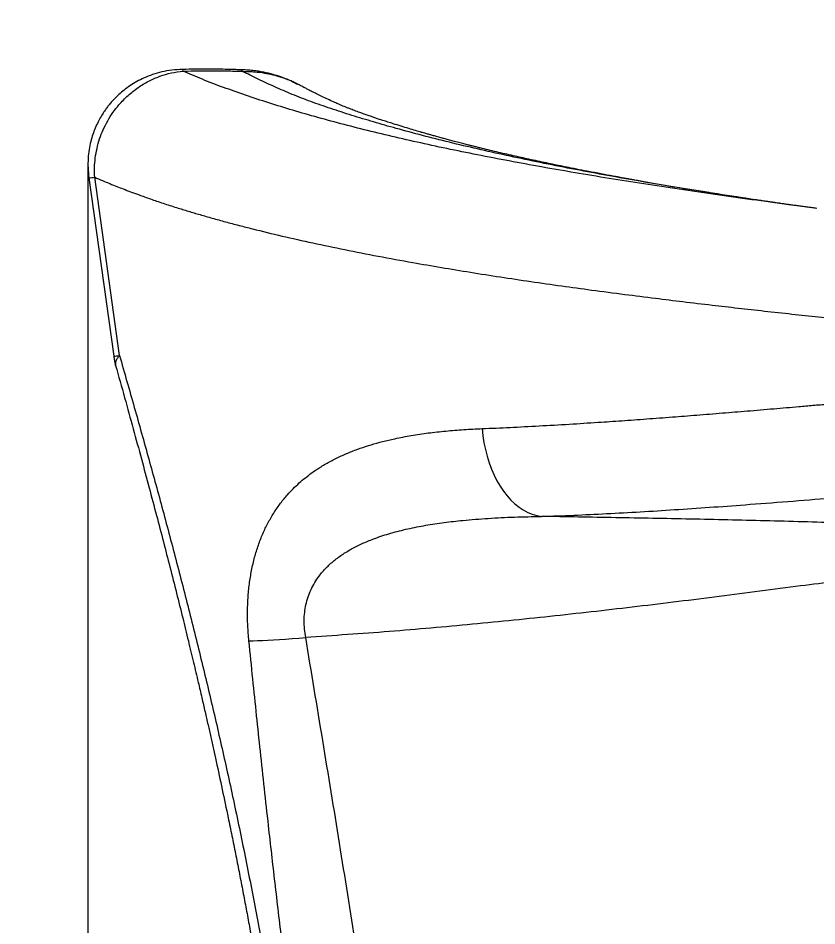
# Model space of a CAD drawing. Header units: millimetres. Extents: x -6332 to 8932, y -6739 to 7096.
# Drawn here: x -4541 to -3966, y -2508 to -1854 of the extents above; entities that cross this region are included whole.
import ezdxf

# ---------------------------------------------------------------- set-up
doc = ezdxf.new("R2010")
doc.units = ezdxf.units.MM
for name, color, linetype in [('DIKOM_ЗОНА', 80, 'Continuous'), ('DIKOM_ОБЪЕКТ', 7, 'Continuous'), ('DIKOM_РАЗМЕР_ЗОНА', 7, 'Continuous'), ('DIKOM_РАЗМЕР_ОБЪЕКТА', 7, 'Continuous')]:
    doc.layers.add(name, color=color, linetype=linetype)
doc.styles.add('style1', font='arial.ttf', dxfattribs={"width": 0.8})
doc.dimstyles.new('1-50', dxfattribs={"dimtxt": 300, "dimasz": 200, "dimexe": 100, "dimexo": 0, "dimgap": 100, "dimtad": 1, "dimtxsty": 'style1', "dimcen": 200, "dimclrd": 7, "dimclre": 7, "dimclrt": 7, "dimadec": 1, "dimazin": 2, "dimtfac": 1, "dimtmove": 0, "dimatfit": 2, "dimfxl": 0, "dimlwd": 25, "dimlwe": 18, "dimarcsym": 0})

# ---------------------------------------------------------------- blocks, each defined once
blk = doc.blocks.new('*D9')
at = {"layer": 'Defpoints', "color": 0, "transparency": 16777216}
for p in [(777.17, 5593.97), (-4228.73, -3389.78), (7301.72, -3389.78)]:
    blk.add_point(p, dxfattribs=at)
at = {"layer": 'DIKOM_РАЗМЕР_ОБЪЕКТА', "color": 7, "lineweight": 18, "transparency": 16777216}
for p, q in [((777.17, 5593.97), (7401.72, 5593.97)), ((-4228.73, -3389.78), (7401.72, -3389.78))]:
    blk.add_line(p, q, dxfattribs=at)
at = {"layer": 'DIKOM_РАЗМЕР_ОБЪЕКТА', "color": 7, "lineweight": 25, "transparency": 16777216}
blk.add_line((7301.72, 5393.97), (7301.72, -3189.78), dxfattribs=at)
at = {"layer": 'DIKOM_РАЗМЕР_ОБЪЕКТА', "color": 7, "transparency": 16777216}
for points in [[(7268.39, 5393.97), (7335.06, 5393.97), (7301.72, 5593.97)], [(7268.39, -3189.78), (7335.06, -3189.78), (7301.72, -3389.78)]]:
    blk.add_solid(points, dxfattribs=at)
at = {"layer": 'DIKOM_РАЗМЕР_ОБЪЕКТА', "color": 7, "transparency": 16777216, "insert": (7048.55, 1153.71), "char_height": 300, "attachment_point": 5, "rotation": 90, "style": 'style1'}
blk.add_mtext('9000', dxfattribs=at)
blk = doc.blocks.new('*D10')
at = {"layer": 'Defpoints', "color": 0, "transparency": 16777216}
for p in [(4034.78, 3636.59), (-4490.85, -1960.46), (4034.78, -5533.39)]:
    blk.add_point(p, dxfattribs=at)
at = {"layer": 'DIKOM_РАЗМЕР_ОБЪЕКТА', "color": 7, "lineweight": 18, "transparency": 16777216}
for p, q in [((4034.78, 3636.59), (4034.78, -5633.39)), ((-4490.85, -1960.46), (-4490.85, -5633.39))]:
    blk.add_line(p, q, dxfattribs=at)
at = {"layer": 'DIKOM_РАЗМЕР_ОБЪЕКТА', "color": 7, "lineweight": 25, "transparency": 16777216}
blk.add_line((-4290.85, -5533.39), (3834.78, -5533.39), dxfattribs=at)
at = {"layer": 'DIKOM_РАЗМЕР_ОБЪЕКТА', "color": 7, "transparency": 16777216}
for points in [[(-4290.85, -5500.05), (-4290.85, -5566.72), (-4490.85, -5533.39)], [(3834.78, -5500.05), (3834.78, -5566.72), (4034.78, -5533.39)]]:
    blk.add_solid(points, dxfattribs=at)
at = {"layer": 'DIKOM_РАЗМЕР_ОБЪЕКТА', "color": 7, "transparency": 16777216, "insert": (308.03, -5280.21), "char_height": 300, "attachment_point": 5, "style": 'style1'}
blk.add_mtext('8500', dxfattribs=at)
blk = doc.blocks.new('*D11')
at = {"layer": 'Defpoints', "color": 0, "transparency": 16777216}
for p in [(1114.35, 7096.35), (-4349.59, -4627.34), (8831.76, -4627.34)]:
    blk.add_point(p, dxfattribs=at)
at = {"layer": 'DIKOM_РАЗМЕР_ЗОНА', "color": 7, "lineweight": 18, "transparency": 16777216}
for p, q in [((1114.35, 7096.35), (8931.76, 7096.35)), ((-4349.59, -4627.34), (8931.76, -4627.34))]:
    blk.add_line(p, q, dxfattribs=at)
at = {"layer": 'DIKOM_РАЗМЕР_ЗОНА', "color": 7, "lineweight": 25, "transparency": 16777216}
blk.add_line((8831.76, 6896.35), (8831.76, -4427.34), dxfattribs=at)
at = {"layer": 'DIKOM_РАЗМЕР_ЗОНА', "color": 7, "transparency": 16777216}
for points in [[(8798.42, 6896.35), (8865.09, 6896.35), (8831.76, 7096.35)], [(8798.42, -4427.34), (8865.09, -4427.34), (8831.76, -4627.34)]]:
    blk.add_solid(points, dxfattribs=at)
at = {"layer": 'DIKOM_РАЗМЕР_ЗОНА', "color": 7, "transparency": 16777216, "insert": (8578.59, 1308.2), "char_height": 300, "attachment_point": 5, "rotation": 90, "style": 'style1'}
blk.add_mtext('11750', dxfattribs=at)
blk = doc.blocks.new('*D12')
at = {"layer": 'Defpoints', "color": 0, "transparency": 16777216}
for p in [(6134.38, 3354.85), (-6332, -2644.93), (6134.38, -6639)]:
    blk.add_point(p, dxfattribs=at)
at = {"layer": 'DIKOM_РАЗМЕР_ЗОНА', "color": 7, "lineweight": 18, "transparency": 16777216}
for p, q in [((6134.38, 3354.85), (6134.38, -6739)), ((-6332, -2644.93), (-6332, -6739))]:
    blk.add_line(p, q, dxfattribs=at)
at = {"layer": 'DIKOM_РАЗМЕР_ЗОНА', "color": 7, "lineweight": 25, "transparency": 16777216}
blk.add_line((-6132, -6639), (5934.38, -6639), dxfattribs=at)
at = {"layer": 'DIKOM_РАЗМЕР_ЗОНА', "color": 7, "transparency": 16777216}
for points in [[(-6132, -6605.67), (-6132, -6672.33), (-6332, -6639)], [(5934.38, -6605.67), (5934.38, -6672.33), (6134.38, -6639)]]:
    blk.add_solid(points, dxfattribs=at)
at = {"layer": 'DIKOM_РАЗМЕР_ЗОНА', "color": 7, "transparency": 16777216, "insert": (-98.81, -6385.83), "char_height": 300, "attachment_point": 5, "style": 'style1'}
blk.add_mtext('12500', dxfattribs=at)

msp = doc.modelspace()

# ---------------------------------------------------------------- linework, layer by layer
at = {"layer": 'DIKOM_ЗОНА', "color": 3, "lineweight": 15}
msp.add_lwpolyline([(2313.678, -2039.636), (1542.34, -2039.636, 0.3105415), (608.716, -2681.382, -0.3109247), (-1501.993, -4130.05), (-2696.746, -4128.38, 0.1481275), (-3251.872, -4295.682, -0.933016), (-5664.774, -1161.612, 0.2141904), (-5328.202, -414.769), (-5324.734, 2067.074, -0.1780948), (-5085.448, 2714.765, 0.1784553), (-4846.161, 3363.853), (-4846.161, 4324.353, -0.4142136), (-3846.161, 5324.353), (-1723.291, 5324.353, 0.381133), (-729.81, 6210.352, -0.381133), (263.67, 7096.351), (1965.021, 7096.351, -0.4034875), (2964.346, 6133.102, 0.4034875)], format="xyb", dxfattribs=at)
at = {"layer": 'DIKOM_ОБЪЕКТ', "color": 7, "linetype": 'Continuous', "lineweight": 15}
for p, q in [((-4490.18, -1969.423), (-4472.32, -2097.807)), ((-4468.124, -2097.33), (-4485.984, -1968.946)), ((-4470.894, -2104.39), (-4471.014, -2104.11))]:
    msp.add_line(p, q, dxfattribs=at)
at = {"layer": 'DIKOM_ОБЪЕКТ', "color": 7, "linetype": 'Continuous', "lineweight": 15, "flags": 128}
for points in [[(-4422.402, -1892.591), (-4422.514, -1891.777), (-4422.618, -1891.326), (-4422.714, -1891.243), (-4422.766, -1891.365)], [(-4207.01, -2149.934), (-4206.479, -2155.033), (-4205.709, -2160.069), (-4204.703, -2165.015), (-4203.467, -2169.846), (-4202.008, -2174.532), (-4200.334, -2179.051), (-4198.453, -2183.377), (-4196.376, -2187.488), (-4194.114, -2191.359), (-4191.679, -2194.973), (-4189.085, -2198.308), (-4186.345, -2201.346), (-4183.473, -2204.071), (-4180.487, -2206.469), (-4177.402, -2208.526), (-4174.234, -2210.231), (-4171, -2211.575), (-4167.718, -2212.551), (-4164.407, -2213.154)], [(-4374.94, -2302.696), (-4371.997, -2302.652), (-4368.745, -2302.564), (-4365.203, -2302.428), (-4361.389, -2302.249), (-4357.326, -2302.025), (-4353.035, -2301.759), (-4348.54, -2301.452), (-4343.866, -2301.105), (-4339.04, -2300.721), (-4334.086, -2300.302)]]:
    msp.add_lwpolyline(points, dxfattribs=at)
at = {"layer": 'DIKOM_ОБЪЕКТ', "color": 7, "linetype": 'Continuous', "lineweight": 15}
for centre, radius, start, end in [((-4494.699, -1910.963), 58.635, 274.419749, 278.547129), ((-4478.137, -2027.926), 70.122, 274.757929, 278.208949)]:
    msp.add_arc(centre, radius, start, end, dxfattribs=at)
for points, knots in [([(-4422.766, -1891.365), (-4425.354, -1891.483), (-4430.373, -1891.712), (-4437.614, -1893.062), (-4444.268, -1894.969), (-4450.267, -1897.347), (-4455.562, -1900.009), (-4460.389, -1902.95), (-4464.679, -1906.052), (-4468.424, -1909.224), (-4471.466, -1912.164), (-4473.94, -1914.846), (-4475.945, -1917.248), (-4477.733, -1919.585), (-4479.548, -1922.174), (-4481.543, -1925.352), (-4483.664, -1929.226), (-4485.657, -1933.563), (-4487.437, -1938.323), (-4488.933, -1943.463), (-4490.109, -1949.232), (-4490.805, -1955.565), (-4490.947, -1962.385), (-4490.441, -1967.031), (-4490.18, -1969.423)], [0, 0, 0, 0, 0.067352, 0.1306036, 0.1902191, 0.2458893, 0.2965764, 0.3423873, 0.3908795, 0.4322427, 0.4682081, 0.4993956, 0.5258308, 0.548456, 0.5748919, 0.6069212, 0.6447031, 0.6881418, 0.7292742, 0.7749872, 0.8253854, 0.8801157, 0.9382623, 1, 1, 1, 1]), ([(-4485.984, -1968.946), (-4486.072, -1966.661), (-4486.246, -1962.076), (-4485.659, -1955.125), (-4484.439, -1948.195), (-4482.525, -1941.365), (-4479.951, -1934.721), (-4476.739, -1928.352), (-4472.935, -1922.344), (-4468.117, -1916.149), (-4462.143, -1910.036), (-4454.933, -1904.35), (-4447.205, -1899.711), (-4439.118, -1896.189), (-4430.811, -1893.697), (-4425.198, -1892.959), (-4422.402, -1892.591)], [0, 0, 0, 0, 0.062466, 0.1253649, 0.1892069, 0.252944, 0.3167919, 0.3812627, 0.4451247, 0.5085661, 0.5933476, 0.6765587, 0.7587521, 0.8405232, 0.9205632, 1, 1, 1, 1]), ([(-4379.956, -1891.692), (-4381.45, -1891.635), (-4384.897, -1891.504), (-4390.6, -1891.345), (-4397.363, -1891.216), (-4405.03, -1891.16), (-4413.6, -1891.19), (-4419.613, -1891.315), (-4422.77, -1891.38)], [0, 0, 0, 0, 0.1047725, 0.2417083, 0.3996866, 0.5787136, 0.7788087, 1, 1, 1, 1]), ([(-4422.402, -1892.591), (-4414.431, -1892.444), (-4402.953, -1892.231), (-4389.932, -1892.449), (-4384.204, -1892.597), (-4381.683, -1892.678), (-4380.471, -1892.719), (-4379.937, -1892.738), (-4379.703, -1892.746)], [0, 0, 0, 0, 0.5599486, 0.8063473, 0.9147845, 0.9625044, 0.9835031, 1, 1, 1, 1]), ([(-3966.035, -1991.392), (-3969.337, -1990.967), (-3981.769, -1989.368), (-4002.935, -1986.514), (-4029.496, -1982.84), (-4055.583, -1979.094), (-4081.22, -1975.271), (-4106.397, -1971.348), (-4131.121, -1967.315), (-4155.367, -1963.166), (-4179.046, -1958.904), (-4202.068, -1954.541), (-4224.376, -1950.08), (-4245.981, -1945.512), (-4266.893, -1940.832), (-4287.101, -1936.033), (-4306.6, -1931.103), (-4325.379, -1926.035), (-4343.422, -1920.824), (-4360.725, -1915.459), (-4377.492, -1909.947), (-4393.479, -1904.302), (-4408.607, -1898.54), (-4417.807, -1894.573), (-4422.402, -1892.591)], [0, 0, 0, 0, 0.0168276, 0.0633539, 0.1098759, 0.1564101, 0.2029655, 0.2496028, 0.2963946, 0.3433962, 0.3905376, 0.4374936, 0.4842858, 0.5309673, 0.5775927, 0.6242121, 0.6708737, 0.7176263, 0.7645199, 0.8115603, 0.8588016, 0.9059985, 0.953049, 1, 1, 1, 1]), ([(-4379.936, -1891.647), (-4379.94, -1891.65), (-4379.947, -1891.653), (-4379.954, -1891.689), (-4379.956, -1891.7)], [0, 0, 0, 0, 0.7082635, 1, 1, 1, 1]), ([(-4379.661, -1892.747), (-4379.689, -1892.4), (-4379.746, -1891.702), (-4379.842, -1891.44), (-4379.911, -1891.593), (-4379.936, -1891.647)], [0, 0, 0, 0, 0.3885801, 0.7806168, 1, 1, 1, 1]), ([(-4339.93, -1901.898), (-4340.3, -1901.707), (-4341.481, -1901.094), (-4344.001, -1899.9), (-4347.619, -1898.334), (-4352.252, -1896.596), (-4357.871, -1894.847), (-4363.231, -1893.567), (-4368.063, -1892.696), (-4372.132, -1892.138), (-4375.728, -1891.813), (-4378.162, -1891.689), (-4379.23, -1891.646), (-4379.575, -1891.639), (-4379.749, -1891.631), (-4379.836, -1891.631), (-4379.876, -1891.627), (-4379.893, -1891.629), (-4379.9, -1891.626), (-4379.904, -1891.629), (-4379.916, -1891.628), (-4379.927, -1891.628), (-4379.936, -1891.628)], [0, 0, 0, 0, 0.0324979, 0.103837, 0.1992341, 0.31746, 0.4584695, 0.6213728, 0.7124118, 0.8105237, 0.9158247, 0.9712008, 0.9853314, 0.9924363, 0.9960005, 0.9977852, 0.9986803, 0.9989082, 0.9989929, 0.9991588, 0.9992863, 1, 1, 1, 1]), ([(-4379.661, -1892.747), (-4379.668, -1892.747), (-4379.682, -1892.747), (-4379.696, -1892.746), (-4379.703, -1892.746)], [0, 0, 0, 0, 0.4997361, 1, 1, 1, 1]), ([(-4379.661, -1892.747), (-4379.659, -1892.754), (-4379.654, -1892.768), (-4379.63, -1892.781), (-4379.618, -1892.788)], [0, 0, 0, 0, 0.5002277, 1, 1, 1, 1]), ([(-4379.618, -1892.788), (-4379.589, -1892.788), (-4379.537, -1892.787), (-4379.444, -1892.784), (-4379.308, -1892.783), (-4379.064, -1892.778), (-4378.63, -1892.773), (-4377.855, -1892.769), (-4376.473, -1892.778), (-4374.017, -1892.842), (-4369.674, -1893.117), (-4364.062, -1893.844), (-4357.761, -1895.147), (-4350.711, -1897.198), (-4344.636, -1899.4), (-4340.846, -1901.531), (-4339.855, -1902.089)], [0, 0, 0, 0, 0.0020856, 0.0037309, 0.0066718, 0.0119226, 0.0212929, 0.0380191, 0.0678508, 0.1210096, 0.2154917, 0.3824279, 0.5304792, 0.6814921, 0.9166407, 1, 1, 1, 1]), ([(-3998.641, -1986.926), (-4005.839, -1985.865), (-4022.519, -1983.405), (-4048.051, -1979.432), (-4074.368, -1975.158), (-4099.214, -1970.907), (-4122.655, -1966.691), (-4145.576, -1962.353), (-4167.943, -1957.888), (-4189.596, -1953.324), (-4210.514, -1948.651), (-4230.675, -1943.868), (-4250.183, -1938.937), (-4268.351, -1934.045), (-4285.247, -1929.211), (-4300.932, -1924.446), (-4316.062, -1919.577), (-4330.548, -1914.579), (-4343.934, -1909.352), (-4356.429, -1903.947), (-4368.276, -1898.414), (-4375.835, -1894.664), (-4379.618, -1892.788)], [0, 0, 0, 0, 0.0438752, 0.1016759, 0.1595748, 0.2115775, 0.2636971, 0.3159193, 0.3682308, 0.4206224, 0.4721692, 0.5238277, 0.5756029, 0.6274815, 0.673877, 0.7203304, 0.7668279, 0.8133421, 0.8598731, 0.906485, 0.9532005, 1, 1, 1, 1]), ([(-3996.777, -1987.217), (-3997.015, -1987.182), (-3997.968, -1987.044), (-4000.168, -1986.729), (-4003.416, -1986.255), (-4007.501, -1985.655), (-4012.364, -1984.93), (-4018.022, -1984.074), (-4024.285, -1983.114), (-4030.799, -1982.104), (-4037.259, -1981.092), (-4043.57, -1980.092), (-4051.898, -1978.755), (-4062.062, -1977.094), (-4073.864, -1975.117), (-4083.25, -1973.505), (-4090.266, -1972.277), (-4094.923, -1971.454), (-4098.962, -1970.73), (-4102.378, -1970.116), (-4105.192, -1969.603), (-4107.729, -1969.14), (-4110.507, -1968.628), (-4113.995, -1967.982), (-4118.145, -1967.206), (-4122.693, -1966.345), (-4128.433, -1965.246), (-4135.195, -1963.931), (-4142.515, -1962.477), (-4149.025, -1961.158), (-4154.969, -1959.937), (-4160.9, -1958.696), (-4167.084, -1957.382), (-4173.163, -1956.065), (-4179.045, -1954.767), (-4184.833, -1953.466), (-4190.741, -1952.116), (-4196.725, -1950.72), (-4202.669, -1949.304), (-4207.549, -1948.117), (-4211.235, -1947.207), (-4213.779, -1946.574), (-4216.38, -1945.918), (-4219.412, -1945.148), (-4222.995, -1944.227), (-4226.776, -1943.24), (-4230.394, -1942.282), (-4233.623, -1941.415), (-4236.791, -1940.555), (-4239.814, -1939.723), (-4242.649, -1938.934), (-4245.193, -1938.22), (-4247.8, -1937.478), (-4251.095, -1936.531), (-4255.189, -1935.338), (-4260.105, -1933.874), (-4265.529, -1932.222), (-4270.531, -1930.661), (-4274.896, -1929.266), (-4278.371, -1928.138), (-4281.51, -1927.102), (-4284.267, -1926.177), (-4286.969, -1925.262), (-4289.794, -1924.291), (-4292.885, -1923.207), (-4295.607, -1922.231), (-4297.934, -1921.375), (-4299.796, -1920.677), (-4301.695, -1919.947), (-4303.666, -1919.173), (-4305.542, -1918.412), (-4307.075, -1917.781), (-4308.239, -1917.291), (-4309.268, -1916.856), (-4310.371, -1916.381), (-4311.679, -1915.812), (-4313.165, -1915.155), (-4315.773, -1913.982), (-4319.215, -1912.383), (-4323.248, -1910.439), (-4326.196, -1908.974), (-4328.19, -1907.972), (-4329.4, -1907.357), (-4330.852, -1906.619), (-4332.61, -1905.714), (-4334.893, -1904.533), (-4337.319, -1903.266), (-4339.057, -1902.35), (-4339.788, -1901.965)], [0, 0, 0, 0, 0.0019565, 0.0078257, 0.0153159, 0.0243303, 0.0349642, 0.0472276, 0.0611018, 0.0753857, 0.0894209, 0.1032078, 0.1167474, 0.144315, 0.1708011, 0.196207, 0.2082976, 0.2190785, 0.2284624, 0.236448, 0.243036, 0.2483302, 0.2545254, 0.2629394, 0.2734025, 0.2845267, 0.2960034, 0.3153831, 0.3344001, 0.3505878, 0.3644472, 0.3796282, 0.3961504, 0.4124422, 0.4273595, 0.4428465, 0.4589173, 0.4753585, 0.4920714, 0.508438, 0.5165532, 0.5235093, 0.5302724, 0.5390337, 0.5498756, 0.561692, 0.5725073, 0.5822194, 0.5908295, 0.6013277, 0.6099819, 0.6170858, 0.6250702, 0.6345045, 0.6483278, 0.664294, 0.6823456, 0.7020591, 0.7148211, 0.7272166, 0.7382671, 0.7479653, 0.7566848, 0.7675674, 0.7791514, 0.7923123, 0.8003704, 0.808407, 0.8165994, 0.8262418, 0.8357374, 0.8432284, 0.8483328, 0.8525434, 0.8577613, 0.8639904, 0.8712285, 0.8792186, 0.9021179, 0.9227015, 0.941228, 0.9464023, 0.9518238, 0.9585668, 0.9666854, 0.9761792, 0.9899801, 1, 1, 1, 1]), ([(-4485.984, -1968.946), (-4484.12, -1969.759), (-4480.539, -1971.32), (-4475.209, -1973.538), (-4470.229, -1975.55), (-4465.261, -1977.497), (-4460.082, -1979.469), (-4454.951, -1981.362), (-4450.132, -1983.091), (-4445.759, -1984.623), (-4441.28, -1986.158), (-4436.646, -1987.709), (-4431.853, -1989.274), (-4425.839, -1991.193), (-4418.65, -1993.415), (-4410.089, -1995.954), (-4401.214, -1998.494), (-4391.865, -2001.069), (-4382.215, -2003.628), (-4368.758, -2007.069), (-4351.224, -2011.311), (-4329.05, -2016.296), (-4306.002, -2021.127), (-4282.002, -2025.824), (-4258.745, -2030.086), (-4236.492, -2033.933), (-4215.478, -2037.391), (-4193.996, -2040.759), (-4172.086, -2044.038), (-4150.159, -2047.171), (-4127.622, -2050.257), (-4105.14, -2053.205), (-4083.183, -2055.978), (-4062.153, -2058.549), (-4042.294, -2060.906), (-4022.702, -2063.164), (-4003.582, -2065.309), (-3984.311, -2067.409), (-3964.556, -2069.498), (-3944.896, -2071.516), (-3931.494, -2072.837), (-3924.986, -2073.479)], [0, 0, 0, 0, 0.0168771, 0.0324212, 0.0466325, 0.059511, 0.0740517, 0.0891561, 0.1007261, 0.1120337, 0.1230791, 0.1349468, 0.1468908, 0.15858, 0.1788194, 0.1982897, 0.2183309, 0.2393415, 0.2605717, 0.2811413, 0.3250064, 0.3685837, 0.412136, 0.4559692, 0.5000782, 0.5352737, 0.5704478, 0.6056006, 0.6407179, 0.6756995, 0.7088186, 0.744858, 0.7777445, 0.8068417, 0.8374263, 0.8640428, 0.8909979, 0.9187097, 0.9451597, 0.9733661, 1, 1, 1, 1]), ([(-3966.037, -1991.406), (-3966.673, -1991.323), (-3968.064, -1991.142), (-3970.438, -1990.831), (-3973.391, -1990.441), (-3976.733, -1989.993), (-3980.087, -1989.54), (-3983.289, -1989.102), (-3986.816, -1988.615), (-3990.837, -1988.053), (-3994.397, -1987.547), (-3996.892, -1987.189), (-3998.176, -1987.002), (-3998.627, -1986.938), (-3998.671, -1986.934), (-3998.696, -1986.932)], [0, 0, 0, 0, 0.0525805, 0.1150113, 0.1976284, 0.3004289, 0.3983103, 0.4839057, 0.5757112, 0.7046393, 0.8369566, 0.8951724, 0.9235321, 0.9577696, 1, 1, 1, 1]), ([(-4468.124, -2097.33), (-4468.388, -2097.629), (-4468.857, -2098.16), (-4469.418, -2098.902), (-4469.883, -2099.591), (-4470.274, -2100.267), (-4470.637, -2101.029), (-4470.919, -2101.828), (-4471.082, -2102.659), (-4471.12, -2103.416), (-4471.049, -2103.883), (-4471.014, -2104.11)], [0, 0, 0, 0, 0.1196781, 0.2127598, 0.3039295, 0.4064261, 0.5000002, 0.6352181, 0.7636282, 0.8852039, 1, 1, 1, 1]), ([(-4468.124, -2097.33), (-4464.561, -2109.745), (-4457.475, -2134.434), (-4447.064, -2171.62), (-4436.878, -2208.853), (-4426.89, -2246.45), (-4417.132, -2284.431), (-4407.693, -2322.613), (-4398.618, -2360.937), (-4389.787, -2400.07), (-4381.251, -2440.04), (-4373.086, -2480.719), (-4365.433, -2521.557), (-4358.308, -2562.572), (-4351.733, -2603.723), (-4345.806, -2644.39), (-4340.5, -2684.585), (-4335.786, -2724.321), (-4331.597, -2764.047), (-4327.933, -2803.639), (-4324.771, -2843.109), (-4322.08, -2882.57), (-4319.854, -2921.815), (-4318.032, -2961.414), (-4316.601, -3001.387), (-4315.54, -3041.899), (-4314.836, -3082.138), (-4314.448, -3122.116), (-4314.313, -3162.057), (-4314.404, -3188.615), (-4314.451, -3201.972)], [0, 0, 0, 0, 0.0356254, 0.0708468, 0.1056784, 0.1407132, 0.1761805, 0.211342, 0.2462152, 0.2813996, 0.3181388, 0.354678, 0.3912107, 0.4278689, 0.4644512, 0.5009864, 0.5360815, 0.5712231, 0.6064345, 0.6414753, 0.6763063, 0.711317, 0.7465284, 0.7810422, 0.8173331, 0.8539491, 0.8904024, 0.9265112, 0.963038, 1, 1, 1, 1]), ([(-4472.289, -2097.804), (-4472.156, -2098.754), (-4471.844, -2100.982), (-4471.269, -2103.158), (-4470.939, -2104.406)], [0, 0, 0, 0, 0.426156, 1, 1, 1, 1]), ([(-4470.943, -2104.405), (-4468.776, -2112.158), (-4464.529, -2127.35), (-4458.333, -2149.81), (-4452.439, -2171.417), (-4446.851, -2192.171), (-4441.571, -2212.057), (-4436.597, -2231.063), (-4431.786, -2249.73), (-4427.155, -2267.987), (-4422.726, -2285.758), (-4418.648, -2302.403), (-4414.916, -2317.897), (-4411.691, -2331.517), (-4408.928, -2343.361), (-4406.583, -2353.543), (-4404.434, -2362.988), (-4402.416, -2371.96), (-4400.465, -2380.721), (-4396.208, -2400.049), (-4391.773, -2420.824), (-4387.208, -2443.032), (-4384.602, -2455.953), (-4382.064, -2468.789), (-4379.592, -2481.54), (-4377.188, -2494.207), (-4374.812, -2506.987), (-4372.468, -2519.876), (-4370.098, -2533.222), (-4367.68, -2547.175), (-4365.165, -2562.088), (-4362.567, -2577.966), (-4359.901, -2594.813), (-4357.098, -2613.177), (-4354.179, -2633.124), (-4351.167, -2654.717), (-4348.158, -2677.474), (-4345.57, -2698.234), (-4343.418, -2716.428), (-4341.723, -2731.376), (-4340.18, -2745.569), (-4338.79, -2758.883), (-4337.493, -2771.807), (-4336.293, -2784.245), (-4335.194, -2796.108), (-4334.238, -2806.813), (-4333.415, -2816.363), (-4332.743, -2824.386), (-4332.203, -2831.002), (-4331.777, -2836.329), (-4331.419, -2840.861), (-4331.128, -2844.6), (-4330.899, -2847.546), (-4330.738, -2849.614), (-4330.635, -2850.915), (-4330.584, -2851.533), (-4330.56, -2851.8), (-4330.553, -2851.872), (-4330.544, -2851.955), (-4330.511, -2852.347), (-4330.434, -2853.303), (-4330.297, -2855.072), (-4330.104, -2857.631), (-4329.856, -2860.979), (-4329.537, -2865.374), (-4329.146, -2870.893), (-4328.684, -2877.617), (-4328.168, -2885.367), (-4327.605, -2894.142), (-4327.004, -2903.938), (-4326.371, -2914.752), (-4325.686, -2927.118), (-4324.96, -2941.117), (-4324.207, -2956.829), (-4323.463, -2973.797), (-4322.742, -2992.015), (-4322.057, -3011.475), (-4321.421, -3032.17), (-4320.862, -3053.43), (-4320.383, -3075.184), (-4319.983, -3097.364), (-4319.653, -3120.553), (-4319.398, -3144.741), (-4319.214, -3169.93), (-4319.154, -3186.99), (-4319.123, -3195.703)], [0, 0, 0, 0, 0.0225505, 0.044188, 0.0649144, 0.0847295, 0.1036354, 0.121631, 0.1387164, 0.1564576, 0.1730945, 0.188625, 0.2030432, 0.2163201, 0.2265072, 0.2359021, 0.2445058, 0.2526001, 0.2606444, 0.2686458, 0.305804, 0.3176736, 0.3294496, 0.341133, 0.3527261, 0.3642305, 0.3756452, 0.3875064, 0.3992682, 0.4118809, 0.4253459, 0.4396645, 0.4548386, 0.4708722, 0.4892384, 0.5086253, 0.5290406, 0.550493, 0.5644649, 0.5779634, 0.5906821, 0.6026175, 0.6137534, 0.6254248, 0.6360551, 0.6456483, 0.6542064, 0.6617331, 0.6672187, 0.6719894, 0.6760475, 0.6793921, 0.6820259, 0.6839481, 0.6849267, 0.685511, 0.6855974, 0.685663, 0.685732, 0.6858424, 0.6867134, 0.6882922, 0.6905809, 0.6935798, 0.6972897, 0.7024014, 0.70844, 0.7154071, 0.7233016, 0.7321231, 0.7418713, 0.7525449, 0.7656, 0.7798167, 0.7951974, 0.8117421, 0.8294545, 0.8483372, 0.868394, 0.8878157, 0.9082343, 0.9296548, 0.9520839, 0.9755296, 1, 1, 1, 1]), ([(-4207.01, -2149.934), (-4200.358, -2149.647), (-4186.922, -2149.069), (-4165.998, -2147.985), (-4144.811, -2146.759), (-4124.886, -2145.491), (-4106.304, -2144.226), (-4088.508, -2142.948), (-4070.513, -2141.599), (-4052.262, -2140.176), (-4034.297, -2138.73), (-4015.788, -2137.201), (-3997.455, -2135.651), (-3981.643, -2134.289), (-3968.679, -2133.16), (-3958.866, -2132.3), (-3949.268, -2131.451), (-3939.656, -2130.599), (-3928.928, -2129.643), (-3921.324, -2128.96), (-3917.317, -2128.601)], [0, 0, 0, 0, 0.0770361, 0.1556073, 0.2357153, 0.3111361, 0.3714643, 0.4338517, 0.4982981, 0.558159, 0.6208248, 0.6801757, 0.7434516, 0.802395, 0.8352041, 0.8696553, 0.89743, 0.9277419, 0.961932, 1, 1, 1, 1]), ([(-4374.94, -2302.696), (-4375.25, -2299.06), (-4375.868, -2291.799), (-4376.015, -2281.066), (-4375.584, -2270.58), (-4374.526, -2260.454), (-4372.863, -2250.682), (-4370.629, -2241.442), (-4367.842, -2232.688), (-4364.575, -2224.561), (-4360.816, -2216.928), (-4356.672, -2209.933), (-4352.116, -2203.435), (-4347.581, -2197.915), (-4343.086, -2193.133), (-4338.763, -2189.039), (-4334.253, -2185.226), (-4329.568, -2181.678), (-4324.13, -2177.988), (-4317.797, -2174.208), (-4310.465, -2170.436), (-4302.793, -2167.048), (-4294.939, -2164.074), (-4286.935, -2161.473), (-4278.654, -2159.172), (-4269.039, -2156.911), (-4258.09, -2154.818), (-4245.802, -2153.003), (-4233.192, -2151.607), (-4220.274, -2150.564), (-4211.44, -2150.144), (-4207.01, -2149.934)], [0, 0, 0, 0, 0.0314919, 0.0628941, 0.093971, 0.1252872, 0.1564292, 0.1881043, 0.2190257, 0.2506801, 0.2816289, 0.3134302, 0.3441697, 0.3757983, 0.4004782, 0.4257295, 0.450815, 0.4756935, 0.5011446, 0.5355617, 0.5710424, 0.6076394, 0.6434215, 0.6782666, 0.7141312, 0.751042, 0.8005011, 0.8500256, 0.8998445, 0.9497689, 1, 1, 1, 1]), ([(-4164.407, -2213.154), (-4156.69, -2212.873), (-4141.302, -2212.312), (-4117.496, -2211.175), (-4093.27, -2209.843), (-4068.572, -2208.313), (-4043.424, -2206.608), (-4016.301, -2204.636), (-3987.1, -2202.387), (-3955.707, -2199.851), (-3923.71, -2197.182), (-3901.926, -2195.315), (-3891.011, -2194.379)], [0, 0, 0, 0, 0.0946213, 0.1886992, 0.2823233, 0.3755842, 0.46858, 0.5614078, 0.6707369, 0.7801553, 0.8898459, 1, 1, 1, 1]), ([(-4334.086, -2300.302), (-4334.402, -2298.271), (-4335.027, -2294.243), (-4335.241, -2288.219), (-4334.903, -2282.329), (-4333.956, -2276.58), (-4332.417, -2271.026), (-4330.297, -2265.722), (-4327.631, -2260.704), (-4324.063, -2255.415), (-4319.429, -2250.048), (-4313.63, -2244.786), (-4307.148, -2240.073), (-4300.037, -2235.863), (-4292.374, -2232.134), (-4283.274, -2228.473), (-4272.644, -2225.041), (-4260.416, -2221.96), (-4247.65, -2219.46), (-4234.452, -2217.473), (-4219.464, -2215.764), (-4202.584, -2214.437), (-4183.748, -2213.516), (-4170.885, -2213.275), (-4164.407, -2213.154)], [0, 0, 0, 0, 0.0237054, 0.0470361, 0.0703059, 0.0939163, 0.1181981, 0.1429444, 0.1683269, 0.1946102, 0.2312009, 0.2690297, 0.3082324, 0.3489809, 0.3911278, 0.4341566, 0.4934229, 0.5543955, 0.6166042, 0.6794916, 0.7430906, 0.827473, 0.9131113, 1, 1, 1, 1]), ([(-3632.23, -2224.18), (-3644.448, -2224.506), (-3669.006, -2225.16), (-3706.007, -2225.125), (-3743.329, -2224.568), (-3780.952, -2223.573), (-3818.854, -2222.324), (-3856.999, -2220.956), (-3900.484, -2219.401), (-3949.256, -2217.785), (-4003.215, -2216.278), (-4057.123, -2215.056), (-4110.881, -2214.05), (-4146.575, -2213.452), (-4164.407, -2213.154)], [0, 0, 0, 0, 0.0684398, 0.1375667, 0.2073287, 0.2777251, 0.3487181, 0.420236, 0.4921853, 0.593441, 0.6950642, 0.7968123, 0.8984945, 1, 1, 1, 1]), ([(-3632.23, -2224.18), (-3642.928, -2225.173), (-3664.413, -2227.166), (-3696.455, -2230.201), (-3728.515, -2233.351), (-3760.58, -2236.656), (-3792.681, -2240.149), (-3831.028, -2244.552), (-3875.624, -2249.996), (-3926.545, -2256.538), (-3980.092, -2263.561), (-4036.297, -2270.854), (-4095.195, -2278.138), (-4154.431, -2284.901), (-4214.001, -2290.945), (-4273.876, -2296.232), (-4314.006, -2298.944), (-4334.086, -2300.302)], [0, 0, 0, 0, 0.0444616, 0.0892947, 0.1344639, 0.1799718, 0.225811, 0.271958, 0.3450095, 0.4185729, 0.4924931, 0.5767654, 0.6611995, 0.7457428, 0.8303814, 0.9151259, 1, 1, 1, 1]), ([(-4280.351, -2982.28), (-4281.974, -2973.114), (-4285.167, -2955.093), (-4289.809, -2928.513), (-4294.37, -2902.108), (-4298.878, -2875.647), (-4303.338, -2849.069), (-4307.71, -2822.599), (-4312.011, -2796.085), (-4316.596, -2767.265), (-4321.441, -2736.083), (-4326.477, -2702.692), (-4331.341, -2669.364), (-4336.001, -2636.258), (-4340.89, -2600.142), (-4345.942, -2561.183), (-4351.164, -2519.031), (-4356.113, -2477.338), (-4360.31, -2440.511), (-4363.798, -2408.974), (-4366.647, -2382.627), (-4369.43, -2356.329), (-4372.186, -2329.819), (-4374.011, -2311.839), (-4374.94, -2302.696)], [0, 0, 0, 0, 0.0407169, 0.0800508, 0.1179981, 0.1578859, 0.1974025, 0.2357988, 0.2751412, 0.3147791, 0.3633058, 0.4129943, 0.4622833, 0.5104114, 0.5590123, 0.6214762, 0.6820269, 0.7446069, 0.8049874, 0.8440802, 0.8833718, 0.9209022, 0.9597781, 1, 1, 1, 1]), ([(-4240.428, -2973.759), (-4242.805, -2952.615), (-4247.553, -2910.38), (-4254.735, -2847.114), (-4262.148, -2784.032), (-4269.917, -2721.158), (-4278.142, -2658.483), (-4287.448, -2592.196), (-4297.951, -2522.188), (-4309.639, -2448.362), (-4321.781, -2374.39), (-4329.981, -2325.023), (-4334.086, -2300.302)], [0, 0, 0, 0, 0.0938731, 0.1875116, 0.2808986, 0.3740342, 0.466904, 0.559628, 0.6691913, 0.7791176, 0.8893922, 1, 1, 1, 1])]:
    msp.add_open_spline(points, degree=3, knots=knots, dxfattribs=at)

# ---------------------------------------------------------------- dimensions: what is measured, and where the dimension line sits
at = {"layer": 'DIKOM_РАЗМЕР_ЗОНА'}
dim = msp.add_linear_dim(base=(8831.757, -4627.344), p1=(1114.346, 7096.351), p2=(-4349.589, -4627.344), angle=90, text='11750', dimstyle='1-50', dxfattribs=at)
dim.commit()
dim.dimension.update_dxf_attribs({"geometry": '*D11', "text_midpoint": (8831.757, 1308.196), "dimtype": 160})
dim = msp.add_linear_dim(base=(6134.379, -6639), p1=(-6332, -2644.933), p2=(6134.379, 3354.853), text='12500', dimstyle='1-50', dxfattribs=at)
dim.commit()
dim.dimension.update_dxf_attribs({"geometry": '*D12', "text_midpoint": (-98.81, -6639), "dimtype": 160})
at = {"layer": 'DIKOM_РАЗМЕР_ОБЪЕКТА'}
dim = msp.add_linear_dim(base=(7301.722, -3389.779), p1=(777.17, 5593.968), p2=(-4228.728, -3389.779), angle=90, text='9000', dimstyle='1-50', dxfattribs=at)
dim.commit()
dim.dimension.update_dxf_attribs({"geometry": '*D9', "text_midpoint": (7301.722, 1153.714), "dimtype": 160})
dim = msp.add_linear_dim(base=(4034.777, -5533.386), p1=(-4490.848, -1960.464), p2=(4034.777, 3636.587), text='8500', dimstyle='1-50', dxfattribs=at)
dim.commit()
dim.dimension.update_dxf_attribs({"geometry": '*D10', "text_midpoint": (308.034, -5533.386), "dimtype": 160})

doc.saveas('drawing.dxf')
